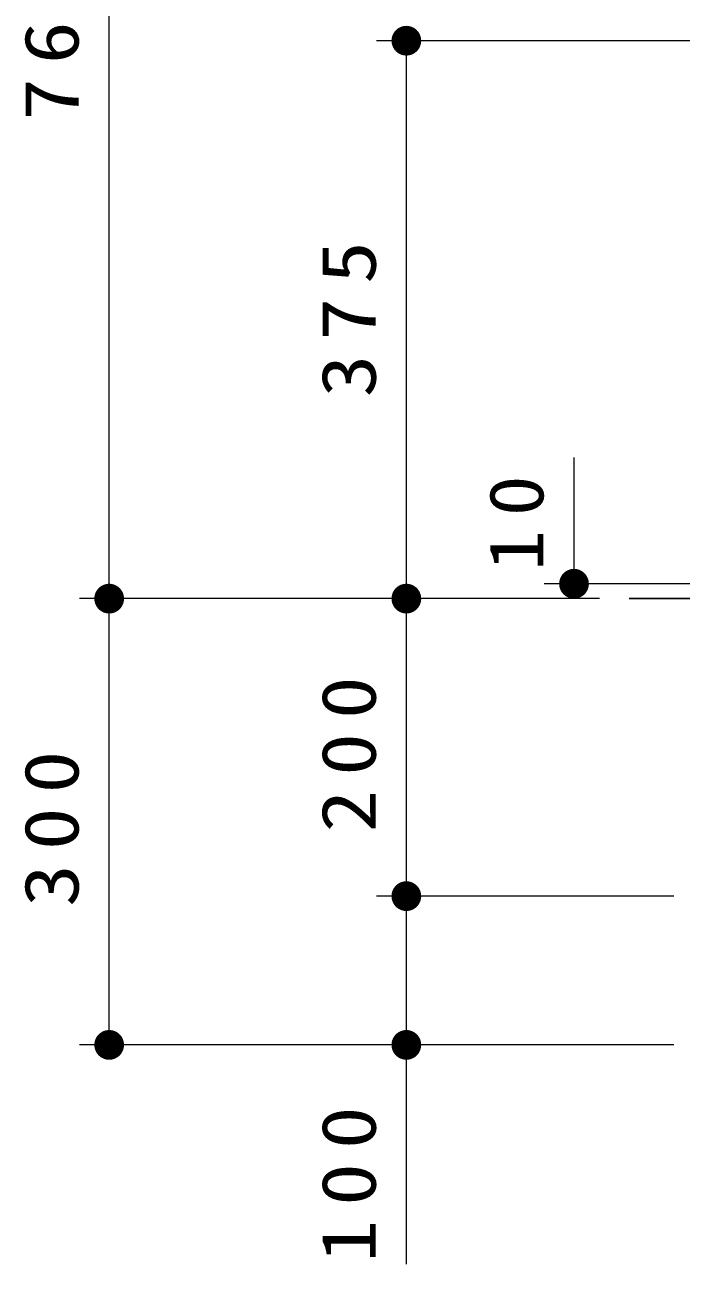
# Model space of a CAD drawing. Units: millimetres on the paper, scale 1:20. Extents: x -365 to 10, y -38 to 257.
# Drawn here: x -148.62 to -126.53, y 82.65 to 124.31 of the extents above; entities that cross this region are included whole.
import ezdxf

# ---------------------------------------------------------------- set-up
doc = ezdxf.new("R2010")
doc.units = ezdxf.units.MM
doc.layers.add('LY_1', color=4, linetype='Continuous', lineweight=25)
doc.styles.add('ＭＳ ゴシック', font='')
doc.styles.get('ＭＳ ゴシック').set_extended_font_data('MS Gothic')

# ---------------------------------------------------------------- blocks, each defined once
blk = doc.blocks.new('filled_dot')
at = {"color": 0, "linetype": 'Continuous', "lineweight": -2, "const_width": 1.25}
blk.add_lwpolyline([(-0.625, 0, 1), (0.625, 0, 1)], format="xyb", close=True, dxfattribs=at)

msp = doc.modelspace()

# ---------------------------------------------------------------- linework, layer by layer
at = {"layer": 'LY_1', "color": 7, "lineweight": 13}
for p, q in [((-145.782, 105.023), (-145.782, 142.865)), ((-123.277, 123.777), (-136.782, 123.777)), ((-135.782, 105.523), (-135.782, 123.777)), ((-130.14, 105.023), (-130.14, 109.763)), ((-135.782, 92.023), (-135.782, 108.023)), ((-123.782, 105.523), (-131.14, 105.523)), ((-129.282, 105.023), (-146.782, 105.023)), ((-145.782, 90.023), (-145.782, 105.023)), ((-126.782, 95.023), (-136.782, 95.023)), ((-135.782, 82.651), (-135.782, 95.023)), ((-126.782, 90.023), (-146.782, 90.023))]:
    msp.add_line(p, q, dxfattribs=at)
at = {"layer": 'LY_1'}
msp.add_line((-123.282, 105.023), (-128.282, 105.023), dxfattribs=at)

# ---------------------------------------------------------------- block references
at = {"layer": 'LY_1', "color": 7, "lineweight": 13, "xscale": 0.4, "yscale": 0.4}
for p, rotation in [((-135.782, 123.777), 270), ((-130.14, 105.523), 270), ((-145.782, 105.023), 270), ((-135.782, 105.023), 90), ((-135.782, 95.023), 270), ((-145.782, 90.023), 90), ((-135.782, 90.023), 90)]:
    msp.add_blockref('filled_dot', p, dxfattribs=dict(at, rotation=rotation))

# ---------------------------------------------------------------- texts
at = {"layer": 'LY_1', "color": 7, "char_height": 1.833, "attachment_point": 8, "rotation": 90, "style": 'ＭＳ ゴシック'}
for s, insert in [('\\T1.33;\\W1.15;760', (-146.782, 123.944)), ('\\T1.33;\\W1.15;375', (-136.782, 114.65)), ('\\T1.34;\\W1.1;10', (-131.14, 107.794)), ('\\T1.33;\\W1.15;200', (-136.782, 100.023)), ('\\T1.33;\\W1.15;300', (-146.782, 97.523)), ('\\T1.33;\\W1.15;100', (-136.782, 85.568))]:
    msp.add_mtext(s, dxfattribs=dict(at, insert=insert))

doc.saveas('drawing.dxf')
